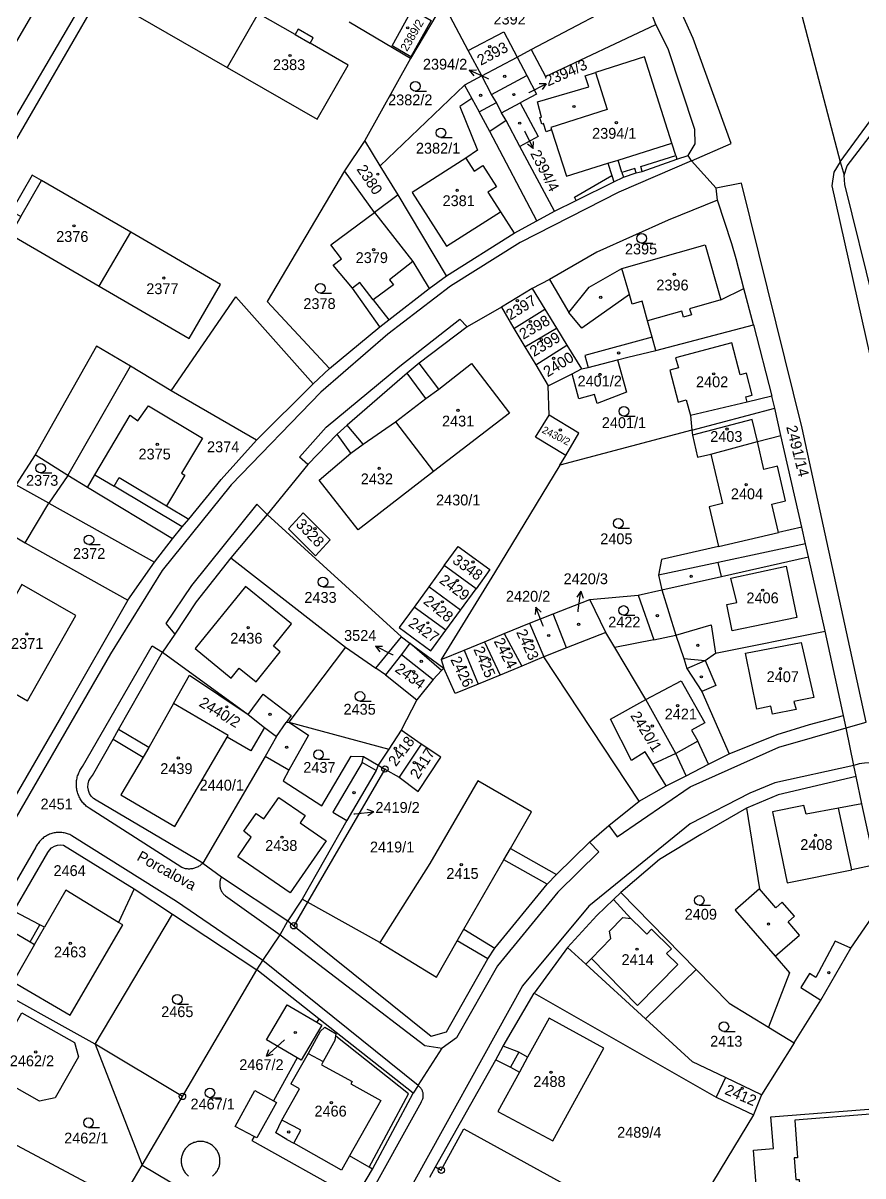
# Model space of a CAD drawing. Extents: x -784124 to -780570, y -980818 to -976926.
# Drawn here: x -782427 to -782295.1, y -978965.2 to -978784.2 of the extents above; entities that cross this region are included whole.
import ezdxf
from ezdxf.enums import TextEntityAlignment as Align

# ---------------------------------------------------------------- set-up
doc = ezdxf.new("R2010")
doc.units = 0
doc.header["$LTSCALE"] = 3.138375
doc.header["$MEASUREMENT"] = 0
for name, color, linetype in [('1008', 1, 'CONTINUOUS'), ('1029', 1, 'CONTINUOUS'), ('105', 1, 'CONTINUOUS'), ('18', 1, 'CONTINUOUS'), ('21800', 1, 'CONTINUOUS'), ('21900', 1, 'CONTINUOUS'), ('304', 1, 'CONTINUOUS'), ('402', 1, 'CONTINUOUS'), ('404', 1, 'CONTINUOUS')]:
    doc.layers.add(name, color=color, linetype=linetype)

# ---------------------------------------------------------------- blocks, each defined once
blk = doc.blocks.new('4_02$0')
at = {"layer": '404', "color": 255, "linetype": 'Continuous'}
blk.add_circle((-0.01, 0), 0.175, dxfattribs=at)
blk = doc.blocks.new('1029$1')
at = {"layer": '1029', "color": 6, "linetype": 'Continuous'}
for p, q in [((0, 3), (-0.5, 2)), ((0, 0), (0, 3)), ((0, 3), (0.5, 2))]:
    blk.add_line(p, q, dxfattribs=at)
blk = doc.blocks.new('3_04$3')
at = {"layer": '304', "color": 255, "linetype": 'Continuous'}
blk.add_line((0.01, 0), (1.76, 0), dxfattribs=at)
blk.add_circle((0.01, 0.75), 0.75, dxfattribs=at)
blk = doc.blocks.new('1_05$19')
at = {"layer": '105', "color": 3, "linetype": 'Continuous'}
for radius in [0.5, 0.0303]:
    blk.add_circle((0, 0), radius, dxfattribs=at)

msp = doc.modelspace()

# ---------------------------------------------------------------- linework, layer by layer
at = {"layer": '1029', "color": 255, "linetype": 'Continuous'}
for p, q in [((-782353.83, -978792.95), (-782354.17, -978792.8)), ((-782347.59, -978795.1), (-782347.51, -978795.06)), ((-782348.23, -978801.11), (-782348.19, -978801.18)), ((-782339.85, -978876.61), (-782339.81, -978876.36)), ((-782345.29, -978878.94), (-782345.38, -978878.7)), ((-782368.89, -978883.38), (-782368.95, -978883.34)), ((-782375.03, -978908.34), (-782374.9, -978908.33)), ((-782385.91, -978943.8), (-782386.54, -978944.37))]:
    msp.add_line(p, q, dxfattribs=at)
at = {"layer": '21800', "color": 255, "linetype": 'Continuous'}
for p, q in [((-782465.35, -978862.32), (-782416.34, -978778.85)), ((-782344.96, -978792.54), (-782327.66, -978784.38)), ((-782384.27, -978785.97), (-782381.9, -978787.33)), ((-782298.72, -978805.95), (-782283.07, -978784.62)), ((-782347.2, -978788.33), (-782344.96, -978792.54)), ((-782329.44, -978789.48), (-782337.11, -978791.92)), ((-782325.11, -978803.03), (-782329.44, -978789.48)), ((-782338.72, -978792.44), (-782337.11, -978791.92)), ((-782338.16, -978794.19), (-782338.72, -978792.44)), ((-782337.11, -978791.92), (-782335.26, -978797.74)), ((-782346.2, -978796.55), (-782338.16, -978794.19)), ((-782356.52, -978796.03), (-782355.37, -978798.13)), ((-782355.37, -978798.13), (-782352.65, -978796.64)), ((-782345.58, -978798.93), (-782346.2, -978796.55)), ((-782353.68, -978801.2), (-782355.37, -978798.13)), ((-782345.87, -978799.02), (-782345.58, -978798.93)), ((-782335.26, -978797.74), (-782344.12, -978800.57)), ((-782351.15, -978799.44), (-782353.68, -978801.2)), ((-782345.54, -978800.03), (-782345.87, -978799.02)), ((-782345.26, -978799.94), (-782345.54, -978800.03)), ((-782344.85, -978801.22), (-782345.26, -978799.94)), ((-782344.12, -978800.57), (-782344, -978800.95)), ((-782346.32, -978815.22), (-782353.68, -978801.2)), ((-782344, -978800.95), (-782344.85, -978801.22)), ((-782344, -978800.95), (-782341.66, -978808.2)), ((-782333.55, -978805.67), (-782325.11, -978803.03)), ((-782324.51, -978804.97), (-782325.11, -978803.03)), ((-782357.47, -978805.36), (-782356.16, -978807.4)), ((-782341.66, -978808.2), (-782335.17, -978806.17)), ((-782335.17, -978806.17), (-782333.55, -978805.67)), ((-782335.17, -978806.17), (-782334.56, -978808.11)), ((-782332.95, -978807.61), (-782333.55, -978805.67)), ((-782322.02, -978805.78), (-782333.45, -978810.72)), ((-782330.01, -978806.69), (-782324.51, -978804.97)), ((-782324.51, -978804.97), (-782324.32, -978805.54)), ((-782356.16, -978807.4), (-782354.79, -978806.55)), ((-782354.79, -978806.55), (-782352.63, -978809.9)), ((-782330.95, -978806.99), (-782332.95, -978807.61)), ((-782332.95, -978807.61), (-782332.71, -978808.37)), ((-782330.73, -978807.7), (-782330.95, -978806.99)), ((-782329.77, -978807.45), (-782330.01, -978806.69)), ((-782427.31, -978814.54), (-782424.06, -978808.88)), ((-782340.42, -978811.52), (-782334.56, -978808.11)), ((-782334.56, -978808.11), (-782334.25, -978809.11)), ((-782352.63, -978809.9), (-782354.02, -978810.72)), ((-782354.02, -978810.72), (-782352.04, -978813.81)), ((-782333.45, -978810.72), (-782348.94, -978818.64)), ((-782340.16, -978812.05), (-782340.42, -978811.52)), ((-782371.8, -978813.91), (-782365.78, -978821.6)), ((-782348.94, -978818.64), (-782359.85, -978825.49)), ((-782365.78, -978821.6), (-782369.45, -978824.5)), ((-782365.78, -978821.6), (-782363.21, -978825.84)), ((-782331.79, -978826.77), (-782332.95, -978822.69)), ((-782374.11, -978824.89), (-782375.26, -978825.78)), ((-782371.99, -978827.64), (-782374.11, -978824.89)), ((-782368.8, -978825.25), (-782371.99, -978827.64)), ((-782359.85, -978825.49), (-782369.68, -978833.01)), ((-782369.45, -978824.5), (-782368.8, -978825.25)), ((-782403.69, -978841.91), (-782393.57, -978827.15)), ((-782393.57, -978827.15), (-782381.41, -978840.79)), ((-782371.99, -978827.64), (-782369.57, -978830.78)), ((-782331.79, -978826.77), (-782339.23, -978832.06)), ((-782331.35, -978828.3), (-782331.79, -978826.77)), ((-782329.8, -978827.85), (-782331.35, -978828.3)), ((-782328.93, -978830.91), (-782329.8, -978827.85)), ((-782317.42, -978827.64), (-782322.34, -978829.04)), ((-782339.23, -978832.06), (-782341.27, -978829.6)), ((-782323.58, -978829.39), (-782328.93, -978830.91)), ((-782323.31, -978830.35), (-782323.58, -978829.39)), ((-782322.34, -978829.04), (-782322.06, -978829.99)), ((-782367.82, -978838.03), (-782358.39, -978830.66)), ((-782358.39, -978830.66), (-782357.25, -978831.86)), ((-782328.19, -978833.5), (-782328.93, -978830.91)), ((-782322.06, -978829.99), (-782323.31, -978830.35)), ((-782369.68, -978833.01), (-782380.2, -978842.1)), ((-782328.19, -978833.5), (-782338.78, -978836.34)), ((-782327.64, -978835.56), (-782328.19, -978833.5)), ((-782338.78, -978836.34), (-782338.27, -978838.23)), ((-782419.93, -978855.21), (-782410.09, -978838.06)), ((-782379.4, -978847.6), (-782367.82, -978838.03)), ((-782361.7, -978841.66), (-782364.81, -978837.58)), ((-782363.72, -978843.12), (-782366.69, -978839.15)), ((-782380.2, -978842.1), (-782394.31, -978856.67)), ((-782313.28, -978843.68), (-782322.22, -978845.79)), ((-782383.59, -978852.32), (-782379.4, -978847.6)), ((-782373.59, -978850.3), (-782376.11, -978847.29)), ((-782312.53, -978846.39), (-782321.88, -978848.87)), ((-782311.7, -978849.89), (-782312.53, -978846.39)), ((-782375.5, -978851.71), (-782377.67, -978848.72)), ((-782310.7, -978854.26), (-782311.7, -978849.89)), ((-782382.28, -978853.47), (-782383.59, -978852.32)), ((-782308.56, -978853.76), (-782310.7, -978854.26)), ((-782307.3, -978859.2), (-782308.56, -978853.76)), ((-782415.67, -978855.11), (-782412.65, -978856.88)), ((-782412.65, -978856.88), (-782411.86, -978855.54)), ((-782402.01, -978863.27), (-782412.65, -978856.88)), ((-782411.86, -978855.54), (-782404.45, -978859.95)), ((-782394.31, -978856.67), (-782405.1, -978870.13)), ((-782426.65, -978865.78), (-782422.93, -978859.55)), ((-782422.93, -978859.55), (-782406.34, -978868.84)), ((-782390.28, -978859.7), (-782400.54, -978872.46)), ((-782388.65, -978861.32), (-782390.28, -978859.7)), ((-782309.44, -978859.7), (-782307.3, -978859.2)), ((-782308.4, -978864.17), (-782309.44, -978859.7)), ((-782304.73, -978863.32), (-782308.4, -978864.17)), ((-782304.14, -978865.92), (-782317.83, -978868.85)), ((-782317.82, -978866.35), (-782308.4, -978864.17)), ((-782317.83, -978868.85), (-782327.22, -978870.86)), ((-782317.34, -978871.04), (-782317.83, -978868.85)), ((-782315.88, -978871.32), (-782307.17, -978869.46)), ((-782307.17, -978869.46), (-782305.51, -978877.49)), ((-782405.1, -978870.13), (-782413.25, -978883.23)), ((-782314.93, -978875.15), (-782315.88, -978871.32)), ((-782400.54, -978872.46), (-782404.56, -978878.44)), ((-782392.06, -978872.65), (-782399.96, -978882.39)), ((-782384.82, -978878.5), (-782392.06, -978872.65)), ((-782316.48, -978875.47), (-782314.93, -978875.15)), ((-782315.63, -978879.59), (-782316.48, -978875.47)), ((-782404.56, -978878.44), (-782403.15, -978880.1)), ((-782387.66, -978882.02), (-782384.82, -978878.5)), ((-782305.51, -978877.49), (-782315.63, -978879.59)), ((-782327.96, -978881), (-782324.51, -978880.28)), ((-782324.51, -978880.28), (-782318.94, -978878.66)), ((-782318.94, -978878.66), (-782318.26, -978883.09)), ((-782417.62, -978900.92), (-782406.67, -978881.97)), ((-782406.67, -978881.97), (-782405.05, -978882.95)), ((-782386.58, -978882.89), (-782387.66, -978882.02)), ((-782361.27, -978885.84), (-782366.23, -978881.51)), ((-782313.55, -978883.12), (-782304.84, -978881.44)), ((-782304.84, -978881.44), (-782302.86, -978890.08)), ((-782413.25, -978883.23), (-782432.7, -978916.89)), ((-782399.96, -978882.39), (-782394.27, -978887.01)), ((-782390.39, -978887.6), (-782386.58, -978882.89)), ((-782367.56, -978883.29), (-782362.58, -978887.24)), ((-782311.8, -978891.87), (-782313.55, -978883.12)), ((-782394.27, -978887.01), (-782393.03, -978885.47)), ((-782393.03, -978885.47), (-782390.39, -978887.6)), ((-782322.77, -978885.49), (-782319.91, -978884.27)), ((-782319.91, -978884.27), (-782318.2, -978888.16)), ((-782329.19, -978890.39), (-782323.68, -978887.46)), ((-782323.68, -978887.46), (-782319.97, -978894.06)), ((-782318.2, -978888.16), (-782320.43, -978889.14)), ((-782391.63, -978892.74), (-782389.26, -978889.56)), ((-782389.26, -978889.56), (-782384.86, -978892.91)), ((-782334.76, -978893.45), (-782329.19, -978890.39)), ((-782302.86, -978890.08), (-782305.97, -978890.7)), ((-782305.97, -978890.7), (-782305.6, -978891.97)), ((-782384.86, -978892.91), (-782385.66, -978894)), ((-782309.57, -978891.42), (-782311.8, -978891.87)), ((-782309.31, -978892.69), (-782309.57, -978891.42)), ((-782305.6, -978891.97), (-782309.31, -978892.69)), ((-782331.44, -978899.94), (-782334.76, -978893.45)), ((-782319.97, -978894.06), (-782322.02, -978895.21)), ((-782308.34, -978897.87), (-782297.77, -978894.83)), ((-782412.84, -978896.63), (-782408.12, -978899.41)), ((-782407.23, -978897.9), (-782411.97, -978895.11)), ((-782322.02, -978895.21), (-782321.05, -978896.94)), ((-782321.05, -978896.94), (-782324.5, -978898.87)), ((-782322.25, -978904.1), (-782308.34, -978897.87)), ((-782319.39, -978900.52), (-782321.05, -978896.94)), ((-782385.23, -978901.49), (-782388.98, -978899.34)), ((-782373.74, -978900.26), (-782378.33, -978908.09)), ((-782373.74, -978900.26), (-782373.5, -978899.34)), ((-782371.56, -978901.54), (-782373.74, -978900.26)), ((-782329.3, -978898.62), (-782331.44, -978899.94)), ((-782328.11, -978900.55), (-782329.3, -978898.62)), ((-782324.5, -978898.87), (-782328.11, -978900.55)), ((-782326.03, -978903.92), (-782328.11, -978900.55)), ((-782296.55, -978900.73), (-782308.98, -978903.48)), ((-782308.98, -978903.48), (-782312.87, -978905.06)), ((-782389.15, -978909.12), (-782386.81, -978905.74)), ((-782386.81, -978905.74), (-782382.66, -978908.61)), ((-782333.73, -978911.93), (-782322.25, -978904.1)), ((-782312.87, -978905.06), (-782322.27, -978909.92)), ((-782402.04, -978916.78), (-782416.59, -978907.44)), ((-782304.39, -978907.03), (-782309.3, -978908)), ((-782304.05, -978908.4), (-782304.39, -978907.03)), ((-782298.98, -978907.42), (-782304.05, -978908.4)), ((-782295.29, -978906.76), (-782298.98, -978907.42)), ((-782296.85, -978917.1), (-782298.98, -978907.42)), ((-782392.32, -978911.07), (-782390.36, -978908.28)), ((-782390.36, -978908.28), (-782389.15, -978909.12)), ((-782382.66, -978908.61), (-782383.44, -978909.74)), ((-782378.33, -978908.09), (-782376.15, -978909.37)), ((-782309.3, -978908), (-782307, -978919.15)), ((-782391.15, -978912.01), (-782392.32, -978911.07)), ((-782383.44, -978909.74), (-782379.38, -978912.55)), ((-782322.27, -978909.92), (-782338.14, -978922.84)), ((-782335.03, -978910.18), (-782333.73, -978911.93)), ((-782402.85, -978922.12), (-782419.32, -978911.76)), ((-782393.27, -978915.07), (-782391.15, -978912.01)), ((-782379.38, -978912.55), (-782385.06, -978920.76)), ((-782338.06, -978912.77), (-782336.6, -978914.3)), ((-782424.97, -978913.58), (-782436.32, -978933.18)), ((-782350.44, -978913.75), (-782343.23, -978917.88)), ((-782336.6, -978914.3), (-782343.03, -978920.61)), ((-782385.06, -978920.76), (-782393.27, -978915.07)), ((-782344.71, -978919.36), (-782351.47, -978915.53)), ((-782293.2, -978916.35), (-782296.85, -978917.1)), ((-782307, -978919.15), (-782296.85, -978917.1)), ((-782409.54, -978920.09), (-782411.97, -978925.38)), ((-782308.79, -978923.08), (-782311.35, -978920.13)), ((-782395.18, -978921.2), (-782386.58, -978927.32)), ((-782382.31, -978922.18), (-782383.15, -978921.71)), ((-782343.03, -978920.61), (-782352.48, -978932.19)), ((-782331.58, -978924.75), (-782334.28, -978921.77)), ((-782389.34, -978931.38), (-782402.85, -978922.12)), ((-782370.95, -978928.53), (-782382.31, -978922.18)), ((-782338.14, -978922.84), (-782348.58, -978935.35)), ((-782307.78, -978922.2), (-782308.79, -978923.08)), ((-782305.86, -978924.41), (-782307.78, -978922.2)), ((-782334.93, -978926.74), (-782332.82, -978924.59)), ((-782332.82, -978924.59), (-782331.58, -978924.75)), ((-782331.58, -978924.75), (-782329.78, -978926.51)), ((-782306.88, -978925.29), (-782305.86, -978924.41)), ((-782305.08, -978927.36), (-782306.88, -978925.29)), ((-782425.85, -978928.43), (-782424.31, -978925.75)), ((-782425.16, -978928.83), (-782423.62, -978926.15)), ((-782386.58, -978927.32), (-782363.89, -978944.72)), ((-782357.76, -978926.46), (-782352.91, -978929.4)), ((-782334.69, -978927.91), (-782334.93, -978926.74)), ((-782329.78, -978926.51), (-782329.07, -978927.21)), ((-782329.07, -978927.21), (-782328.32, -978926.45)), ((-782328.32, -978926.45), (-782325.19, -978929.52)), ((-782308.91, -978930.68), (-782305.08, -978927.36)), ((-782353.99, -978931.1), (-782358.8, -978928.27)), ((-782337.76, -978931.07), (-782334.69, -978927.91)), ((-782299.46, -978928.33), (-782302.52, -978934.03)), ((-782297.05, -978929.43), (-782299.46, -978928.33)), ((-782337.76, -978931.07), (-782338.61, -978931.95)), ((-782330.49, -978938.4), (-782337.76, -978931.07)), ((-782325.19, -978929.52), (-782325.94, -978930.28)), ((-782325.94, -978930.28), (-782324.2, -978932)), ((-782364.96, -978951.01), (-782389.34, -978931.38)), ((-782352.48, -978932.19), (-782358.95, -978943.51)), ((-782324.2, -978932), (-782330.49, -978938.4)), ((-782303.5, -978933.42), (-782304.87, -978935.6)), ((-782302.52, -978934.03), (-782303.5, -978933.42)), ((-782348.58, -978935.35), (-782398.72, -979025.93)), ((-782304.87, -978935.6), (-782301.73, -978937.57)), ((-782380.34, -978942.52), (-782379.58, -978941.82)), ((-782379.58, -978941.82), (-782377.82, -978942.85)), ((-782380.34, -978942.52), (-782382.22, -978945.97)), ((-782377.99, -978943.84), (-782377.89, -978943.23)), ((-782377.89, -978943.23), (-782377.82, -978942.85)), ((-782366.45, -978952.32), (-782377.89, -978943.23)), ((-782358.95, -978943.51), (-782361.16, -978945.13)), ((-782415.66, -978944.52), (-782408.28, -978963.48)), ((-782377.99, -978943.84), (-782379.85, -978947.22)), ((-782364.96, -978951.01), (-782361.16, -978945.13)), ((-782363.89, -978944.72), (-782361.16, -978945.13)), ((-782382.22, -978945.97), (-782384.92, -978950.75)), ((-782382.22, -978945.97), (-782379.85, -978947.22)), ((-782379.85, -978947.22), (-782380.14, -978947.75)), ((-782349.16, -978945.76), (-782350.46, -978948.13)), ((-782347.76, -978946.54), (-782349.06, -978948.9)), ((-782380.14, -978947.75), (-782375.29, -978950.35)), ((-782383.55, -978951.52), (-782384.92, -978950.75)), ((-782375.29, -978950.35), (-782375.49, -978950.7)), ((-782375.49, -978950.7), (-782370.8, -978953.34)), ((-782364.96, -978951.01), (-782365.74, -978952.17)), ((-782316.7, -978949.75), (-782318.15, -978952.81)), ((-782393.67, -978957.4), (-782390.58, -978951.78)), ((-782390.58, -978951.78), (-782387.64, -978953.4)), ((-782386.32, -978956.44), (-782383.55, -978951.52)), ((-782372.65, -978963.8), (-782366.45, -978952.32)), ((-782364.48, -978953.58), (-782390.46, -979000.55)), ((-782370.8, -978953.34), (-782375.7, -978962.03)), ((-782387.26, -978958.44), (-782386.32, -978956.44)), ((-782384.42, -978957.44), (-782386.32, -978956.44)), ((-782390.7, -978958.97), (-782393.67, -978957.4)), ((-782384.48, -978960.04), (-782383.34, -978958.01)), ((-782383.34, -978958.01), (-782384.42, -978957.44)), ((-782385.54, -978959.44), (-782387.26, -978958.44)), ((-782385.54, -978959.44), (-782384.48, -978960.04)), ((-782376.97, -978964.27), (-782384.48, -978960.04)), ((-782375.7, -978962.03), (-782376.97, -978964.27)), ((-782372.65, -978963.8), (-782375.7, -978962.03)), ((-782372.13, -978964.1), (-782372.65, -978963.8))]:
    msp.add_line(p, q, dxfattribs=at)
for points in [[(-782416.59, -978907.44), (-782416.743, -978907.334), (-782416.891, -978907.222), (-782417.034, -978907.105), (-782417.172, -978906.981), (-782417.305, -978906.851), (-782417.433, -978906.717), (-782417.554, -978906.577), (-782417.67, -978906.432), (-782417.78, -978906.282), (-782417.884, -978906.128), (-782417.981, -978905.97), (-782418.071, -978905.808), (-782418.155, -978905.643), (-782418.232, -978905.474), (-782418.301, -978905.302), (-782418.364, -978905.127), (-782418.419, -978904.95), (-782418.467, -978904.77), (-782418.507, -978904.589), (-782418.54, -978904.407), (-782418.565, -978904.223), (-782418.582, -978904.038), (-782418.592, -978903.853), (-782418.594, -978903.667), (-782418.589, -978903.482), (-782418.575, -978903.297), (-782418.555, -978903.112), (-782418.526, -978902.929), (-782418.49, -978902.747), (-782418.446, -978902.567), (-782418.395, -978902.388), (-782418.337, -978902.212), (-782418.271, -978902.039), (-782418.199, -978901.868), (-782418.119, -978901.7), (-782418.032, -978901.536), (-782417.939, -978901.376), (-782417.839, -978901.22), (-782417.733, -978901.068), (-782417.62, -978900.92)], [(-782419.32, -978911.76), (-782419.479, -978911.677), (-782419.642, -978911.601), (-782419.808, -978911.532), (-782419.977, -978911.471), (-782420.148, -978911.417), (-782420.322, -978911.37), (-782420.497, -978911.332), (-782420.674, -978911.301), (-782420.852, -978911.278), (-782421.031, -978911.263), (-782421.211, -978911.255), (-782421.39, -978911.256), (-782421.57, -978911.265), (-782421.749, -978911.281), (-782421.927, -978911.305), (-782422.103, -978911.337), (-782422.279, -978911.377), (-782422.452, -978911.425), (-782422.623, -978911.48), (-782422.791, -978911.542), (-782422.957, -978911.612), (-782423.119, -978911.689), (-782423.278, -978911.773), (-782423.432, -978911.865), (-782423.583, -978911.962), (-782423.729, -978912.067), (-782423.871, -978912.177), (-782424.007, -978912.294), (-782424.138, -978912.417), (-782424.264, -978912.545), (-782424.384, -978912.679), (-782424.498, -978912.818), (-782424.606, -978912.962), (-782424.707, -978913.11), (-782424.801, -978913.263), (-782424.889, -978913.42), (-782424.97, -978913.58)], [(-782398.76, -978916.09), (-782398.871, -978916.198), (-782398.987, -978916.3), (-782399.108, -978916.396), (-782399.234, -978916.486), (-782399.364, -978916.569), (-782399.499, -978916.645), (-782399.637, -978916.714), (-782399.778, -978916.776), (-782399.923, -978916.831), (-782400.07, -978916.878), (-782400.22, -978916.917), (-782400.371, -978916.949), (-782400.523, -978916.973), (-782400.677, -978916.989), (-782400.832, -978916.998), (-782400.986, -978916.998), (-782401.14, -978916.99), (-782401.294, -978916.975), (-782401.447, -978916.951), (-782401.598, -978916.92), (-782401.748, -978916.881), (-782401.895, -978916.834), (-782402.04, -978916.78)], [(-782395.79, -978918.2), (-782395.854, -978918.318), (-782395.91, -978918.439), (-782395.96, -978918.563), (-782396.002, -978918.69), (-782396.036, -978918.82), (-782396.064, -978918.951), (-782396.083, -978919.083), (-782396.095, -978919.216), (-782396.099, -978919.35), (-782396.096, -978919.484), (-782396.084, -978919.617), (-782396.065, -978919.75), (-782396.039, -978919.881), (-782396.005, -978920.01), (-782395.963, -978920.137), (-782395.914, -978920.262), (-782395.858, -978920.384), (-782395.795, -978920.502), (-782395.725, -978920.616), (-782395.649, -978920.726), (-782395.566, -978920.831), (-782395.478, -978920.932), (-782395.384, -978921.027), (-782395.284, -978921.116), (-782395.18, -978921.2)], [(-782364.48, -978953.58), (-782364.414, -978953.483), (-782364.354, -978953.383), (-782364.3, -978953.278), (-782364.254, -978953.17), (-782364.215, -978953.06), (-782364.183, -978952.947), (-782364.159, -978952.832), (-782364.142, -978952.716), (-782364.133, -978952.599), (-782364.132, -978952.482), (-782364.138, -978952.365), (-782364.152, -978952.249), (-782364.173, -978952.133), (-782364.202, -978952.02), (-782364.239, -978951.908), (-782364.283, -978951.799), (-782364.333, -978951.694), (-782364.391, -978951.591), (-782364.455, -978951.493), (-782364.525, -978951.399), (-782364.602, -978951.31), (-782364.684, -978951.227), (-782364.771, -978951.148), (-782364.863, -978951.076), (-782364.96, -978951.01)], [(-782397.233, -978965.232), (-782397.113, -978965.134), (-782396.999, -978965.031), (-782396.889, -978964.921), (-782396.786, -978964.807), (-782396.688, -978964.687), (-782396.597, -978964.562), (-782396.512, -978964.433), (-782396.433, -978964.3), (-782396.362, -978964.163), (-782396.297, -978964.023), (-782396.24, -978963.879), (-782396.19, -978963.733), (-782396.147, -978963.584), (-782396.112, -978963.434), (-782396.085, -978963.282), (-782396.066, -978963.129), (-782396.054, -978962.974), (-782396.05, -978962.82), (-782396.054, -978962.666), (-782396.066, -978962.511), (-782396.085, -978962.358), (-782396.112, -978962.206), (-782396.147, -978962.056), (-782396.19, -978961.907), (-782396.24, -978961.761), (-782396.297, -978961.617), (-782396.362, -978961.477), (-782396.433, -978961.34), (-782396.512, -978961.207), (-782396.597, -978961.078), (-782396.688, -978960.953), (-782396.786, -978960.833), (-782396.889, -978960.719), (-782396.999, -978960.609), (-782397.113, -978960.506), (-782397.233, -978960.408), (-782397.358, -978960.317), (-782397.487, -978960.232), (-782397.62, -978960.153), (-782397.757, -978960.082), (-782397.897, -978960.017), (-782398.041, -978959.96), (-782398.187, -978959.91), (-782398.336, -978959.867), (-782398.486, -978959.832), (-782398.638, -978959.805), (-782398.791, -978959.786), (-782398.946, -978959.774), (-782399.1, -978959.77), (-782399.1, -978959.77), (-782399.254, -978959.774), (-782399.409, -978959.786), (-782399.562, -978959.805), (-782399.714, -978959.832), (-782399.864, -978959.867), (-782400.013, -978959.91), (-782400.159, -978959.96), (-782400.303, -978960.017), (-782400.443, -978960.082), (-782400.58, -978960.153), (-782400.713, -978960.232), (-782400.842, -978960.317), (-782400.967, -978960.408), (-782401.087, -978960.506), (-782401.201, -978960.609), (-782401.311, -978960.719), (-782401.414, -978960.833), (-782401.512, -978960.953), (-782401.603, -978961.078), (-782401.688, -978961.207), (-782401.767, -978961.34), (-782401.838, -978961.477), (-782401.903, -978961.617), (-782401.96, -978961.761), (-782402.01, -978961.907), (-782402.053, -978962.056), (-782402.088, -978962.206), (-782402.115, -978962.358), (-782402.134, -978962.511), (-782402.146, -978962.666), (-782402.15, -978962.82), (-782402.146, -978962.974), (-782402.134, -978963.129), (-782402.115, -978963.282), (-782402.088, -978963.434), (-782402.053, -978963.584), (-782402.01, -978963.733), (-782401.96, -978963.879), (-782401.903, -978964.023), (-782401.838, -978964.163), (-782401.767, -978964.3), (-782401.688, -978964.433), (-782401.603, -978964.562), (-782401.512, -978964.687), (-782401.414, -978964.807), (-782401.311, -978964.921), (-782401.201, -978965.031), (-782401.087, -978965.134), (-782400.967, -978965.232)]]:
    msp.add_lwpolyline(points, dxfattribs=at)
at = {"layer": '21900', "color": 3, "linetype": 'Continuous'}
for p, q in [((-782390.05, -978782.65), (-782394.93, -978791.15)), ((-782361.03, -978781.09), (-782366.14, -978789.73)), ((-782304.98, -978781.97), (-782298.72, -978805.95)), ((-782408.97, -978783.09), (-782394.93, -978791.15)), ((-782366.14, -978789.73), (-782375.78, -978784.05)), ((-782357.07, -978788.47), (-782359.94, -978783.12)), ((-782357.07, -978788.47), (-782351.5, -978785.54)), ((-782351.5, -978785.54), (-782349.39, -978789.54)), ((-782366.14, -978789.73), (-782373.3, -978802.62)), ((-782354.97, -978792.45), (-782357.07, -978788.47)), ((-782354.97, -978792.45), (-782349.39, -978789.54)), ((-782349.39, -978789.54), (-782347.88, -978792.41)), ((-782354.97, -978792.45), (-782357.68, -978793.92)), ((-782353.41, -978795.36), (-782354.97, -978792.45)), ((-782353.41, -978795.36), (-782347.88, -978792.41)), ((-782347.88, -978792.41), (-782346.36, -978795.31)), ((-782357.68, -978793.92), (-782370.9, -978806.59)), ((-782346.36, -978795.31), (-782348.94, -978796.7)), ((-782351.84, -978798.26), (-782348.94, -978796.7)), ((-782373.3, -978802.62), (-782376.51, -978807.37)), ((-782370.9, -978806.59), (-782373.3, -978802.62)), ((-782343.52, -978813.72), (-782349, -978803.54)), ((-782322.02, -978805.78), (-782322.57, -978804.95)), ((-782318.16, -978810.09), (-782322.02, -978805.78)), ((-782298.72, -978805.95), (-782298.07, -978808.07)), ((-782371.8, -978813.91), (-782376.51, -978807.37)), ((-782368.08, -978811.13), (-782370.9, -978806.59)), ((-782368.08, -978811.13), (-782371.8, -978813.91)), ((-782360.47, -978823.84), (-782368.08, -978811.13)), ((-782317.93, -978811.96), (-782318.16, -978810.09)), ((-782415, -978825.47), (-782410.07, -978817.02)), ((-782360.47, -978823.84), (-782349.87, -978817.17)), ((-782347.06, -978825.87), (-782351.87, -978828.8)), ((-782344.34, -978824.44), (-782347.06, -978825.87)), ((-782347.06, -978825.87), (-782345.07, -978829.1)), ((-782312.32, -978831.54), (-782313.82, -978825.82)), ((-782351.87, -978828.8), (-782349.91, -978832.1)), ((-782349.91, -978832.1), (-782345.07, -978829.1)), ((-782345.07, -978829.1), (-782343.23, -978832.09)), ((-782312.32, -978831.54), (-782309.44, -978842.77)), ((-782378.88, -978838.43), (-782370.94, -978831.84)), ((-782349.91, -978832.1), (-782348.18, -978834.98)), ((-782348.18, -978834.98), (-782343.23, -978832.09)), ((-782343.23, -978832.09), (-782341.6, -978834.74)), ((-782348.18, -978834.98), (-782346.47, -978837.85)), ((-782346.47, -978837.85), (-782341.6, -978834.74)), ((-782341.6, -978834.74), (-782339.31, -978838.48)), ((-782346.47, -978837.85), (-782344.51, -978841.15)), ((-782340.75, -978839.22), (-782339.31, -978838.48)), ((-782333.63, -978837.02), (-782332.25, -978842.1)), ((-782344.51, -978841.15), (-782340.75, -978839.22)), ((-782339.74, -978843.19), (-782340.75, -978839.22)), ((-782344.4, -978845.72), (-782344.51, -978841.15)), ((-782308.96, -978844.65), (-782309.44, -978842.77)), ((-782321.97, -978848.09), (-782308.96, -978844.65)), ((-782307.99, -978848.9), (-782308.96, -978844.65)), ((-782368.5, -978846.76), (-782362.54, -978854.57)), ((-782321.97, -978848.09), (-782342.72, -978853.57)), ((-782425.05, -978851.98), (-782428.11, -978856.65)), ((-782419.93, -978855.21), (-782425.05, -978851.98)), ((-782342.72, -978853.57), (-782341.78, -978852.04)), ((-782416.83, -978857.08), (-782419.93, -978855.21)), ((-782403.5, -978865.16), (-782416.83, -978857.08)), ((-782388.65, -978861.32), (-782394.34, -978868.11)), ((-782388.65, -978861.32), (-782367.54, -978880.55)), ((-782394.34, -978868.11), (-782376.34, -978882.15)), ((-782360.84, -978869.35), (-782363.27, -978872.68)), ((-782355.86, -978872.99), (-782360.84, -978869.35)), ((-782301.04, -978879.63), (-782303.68, -978867.96)), ((-782363.27, -978872.68), (-782365.59, -978875.86)), ((-782358.31, -978876.35), (-782363.27, -978872.68)), ((-782358.31, -978876.35), (-782355.86, -978872.99)), ((-782330.42, -978873.98), (-782326.71, -978873.15)), ((-782343.75, -978876.94), (-782338, -978874.69)), ((-782338, -978874.69), (-782330.42, -978873.98)), ((-782335.49, -978879.87), (-782338, -978874.69)), ((-782360.61, -978879.5), (-782365.59, -978875.86)), ((-782360.61, -978879.5), (-782358.31, -978876.35)), ((-782351.43, -978880.02), (-782347.45, -978878.39)), ((-782347.45, -978878.39), (-782343.75, -978876.94)), ((-782347.45, -978878.39), (-782345.21, -978883.7)), ((-782341.64, -978882.29), (-782343.75, -978876.94)), ((-782354.53, -978881.3), (-782351.43, -978880.02)), ((-782351.43, -978880.02), (-782348.69, -978885.14)), ((-782335.49, -978879.87), (-782341.64, -978882.29)), ((-782334.09, -978882.2), (-782335.49, -978879.87)), ((-782298.17, -978892.88), (-782301.04, -978879.63)), ((-782376.34, -978882.15), (-782385.26, -978893.96)), ((-782376.34, -978882.15), (-782371.59, -978885.48)), ((-782371.59, -978885.48), (-782367.54, -978880.55)), ((-782367.54, -978880.55), (-782366.23, -978881.51)), ((-782366.23, -978881.51), (-782360.89, -978885.44)), ((-782357.72, -978882.61), (-782354.53, -978881.3)), ((-782354.53, -978881.3), (-782352.08, -978886.54)), ((-782405.05, -978882.95), (-782391.63, -978892.74)), ((-782361.34, -978884.1), (-782357.72, -978882.61)), ((-782357.72, -978882.61), (-782355.5, -978887.95)), ((-782345.21, -978883.7), (-782348.69, -978885.14)), ((-782341.64, -978882.29), (-782345.21, -978883.7)), ((-782330.27, -978906.33), (-782345.21, -978883.7)), ((-782370.08, -978886.52), (-782371.59, -978885.48)), ((-782361.34, -978884.1), (-782360.89, -978885.44)), ((-782348.69, -978885.14), (-782352.08, -978886.54)), ((-782370.08, -978886.52), (-782365.16, -978890.43)), ((-782352.08, -978886.54), (-782355.5, -978887.95)), ((-782365.16, -978890.43), (-782367.6, -978895.2)), ((-782391.63, -978892.74), (-782389.04, -978894.75)), ((-782297.77, -978894.83), (-782298.17, -978892.88)), ((-782389.04, -978894.75), (-782387.16, -978896.2)), ((-782385.26, -978893.96), (-782369.56, -978898.2)), ((-782296.55, -978900.73), (-782297.77, -978894.83)), ((-782367.6, -978895.2), (-782369.56, -978898.2)), ((-782364.48, -978897.41), (-782367.6, -978895.2)), ((-782369.56, -978898.2), (-782371.2, -978900.7)), ((-782364.48, -978897.41), (-782367.9, -978902.59)), ((-782371.2, -978900.7), (-782370.16, -978901.3)), ((-782370.16, -978901.3), (-782367.9, -978902.59)), ((-782296.18, -978902.49), (-782296.55, -978900.73)), ((-782398.76, -978916.09), (-782415.49, -978906.19)), ((-782428.42, -978923.59), (-782423.08, -978914.41)), ((-782333.13, -978920.66), (-782321.31, -978932.76)), ((-782415.66, -978944.52), (-782403.53, -978924.06)), ((-782403.53, -978924.06), (-782390.25, -978932.84)), ((-782385.4, -978925.15), (-782384.47, -978925.9)), ((-782341.49, -978929.31), (-782346.73, -978936.49)), ((-782401.94, -978952.7), (-782390.25, -978932.84)), ((-782380.54, -978940.5), (-782390.25, -978932.84)), ((-782321.31, -978932.76), (-782329.27, -978940.51)), ((-782351.6, -978944.81), (-782346.73, -978936.49)), ((-782380.54, -978940.5), (-782380.84, -978941.05)), ((-782309.93, -978941.84), (-782305.94, -978944.27)), ((-782401.94, -978952.7), (-782415.66, -978944.52)), ((-782352.77, -978946.96), (-782351.6, -978944.81)), ((-782305.94, -978944.27), (-782311.07, -978952.44)), ((-782362.23, -978963.78), (-782352.77, -978946.96)), ((-782408.28, -978963.48), (-782401.94, -978952.7)), ((-782311.07, -978952.44), (-782312.29, -978955.58)), ((-782411.73, -978969.34), (-782408.28, -978963.48)), ((-782363.11, -978965.38), (-782362.23, -978963.78))]:
    msp.add_line(p, q, dxfattribs=at)
for points in [[(-782494.99, -978898.21), (-782494.01, -978899.01), (-782493.49, -978899.31), (-782401.06, -978740.84), (-782398.84, -978737.04), (-782384.98, -978713.27)], [(-782322.02, -978805.78), (-782315.81, -978803.09), (-782321.77, -978786.57), (-782327.08, -978774.83), (-782333.38, -978764.38), (-782346.91, -978747.29), (-782369.86, -978725.16), (-782372.61, -978727.77)], [(-782349.39, -978789.54), (-782347.2, -978788.33), (-782329.66, -978779.03)], [(-782322.57, -978804.95), (-782321.46, -978803.13), (-782321.51, -978800.89), (-782325.68, -978788.19), (-782327.66, -978784.38), (-782329.66, -978779.03)], [(-782519.23, -978960.11), (-782512.09, -978949.09), (-782510.86, -978946.88), (-782504.25, -978935.38), (-782502.87, -978932.99), (-782478.45, -978889.35), (-782477.04, -978887.03), (-782470.5, -978875.85), (-782469.06, -978873.22), (-782463.4, -978863.59), (-782414.87, -978779.7), (-782408.97, -978783.09)], [(-782394.93, -978791.15), (-782380.79, -978799.25), (-782375.92, -978790.76), (-782381.9, -978787.33), (-782381.4, -978786.46), (-782383.77, -978785.1), (-782384.27, -978785.97), (-782390.05, -978782.65)], [(-782366.09, -978789.48), (-782369.02, -978787.75), (-782365.88, -978782.03), (-782362.92, -978783.74), (-782366.09, -978789.48)], [(-782298.07, -978808.07), (-782297.58, -978806.6), (-782282.27, -978786.59)], [(-782357.68, -978793.92), (-782356.52, -978796.03), (-782358.4, -978797.26), (-782355.61, -978804.12), (-782357.47, -978805.36), (-782365.9, -978810.77), (-782360.47, -978819.22), (-782352.04, -978813.81), (-782349.87, -978817.17)], [(-782351.84, -978798.26), (-782352.65, -978796.64), (-782353.41, -978795.36)], [(-782348.94, -978796.7), (-782346.09, -978801.98), (-782349, -978803.54)], [(-782349, -978803.54), (-782351.15, -978799.44), (-782351.84, -978798.26)], [(-782343.52, -978813.72), (-782340.16, -978812.05), (-782334.25, -978809.11), (-782332.71, -978808.37), (-782330.73, -978807.7), (-782329.77, -978807.45), (-782324.32, -978805.54), (-782322.57, -978804.95)], [(-782298.72, -978805.95), (-782299.69, -978807.6), (-782300, -978809.71), (-782288.68, -978860.37), (-782277.95, -978914), (-782275.26, -978917.07), (-782274.41, -978917.19)], [(-782376.51, -978807.37), (-782388.65, -978827.89), (-782378.88, -978838.43)], [(-782410.07, -978817.02), (-782424.06, -978808.88), (-782425.53, -978808.03), (-782428.78, -978813.69), (-782427.31, -978814.54), (-782428.94, -978817.36), (-782415, -978825.47)], [(-782297.77, -978894.83), (-782294.62, -978893.92), (-782304.69, -978847.76), (-782314.17, -978809.32), (-782318.16, -978810.09)], [(-782293.43, -978827.93), (-782297.98, -978809.49), (-782298.07, -978808.07)], [(-782317.93, -978811.96), (-782325.72, -978815.12), (-782336.9, -978820.12), (-782344.34, -978824.44)], [(-782313.82, -978825.82), (-782315.03, -978821.21), (-782315.68, -978818.81), (-782317.93, -978811.96)], [(-782370.94, -978831.84), (-782375.26, -978825.78), (-782378.26, -978822.16), (-782376.98, -978821.17), (-782378.64, -978819.01), (-782371.8, -978813.91)], [(-782349.87, -978817.17), (-782346.32, -978815.22), (-782343.52, -978813.72)], [(-782415, -978825.47), (-782400.9, -978833.7), (-782395.97, -978825.23), (-782410.07, -978817.02)], [(-782344.34, -978824.44), (-782341.27, -978829.6), (-782338.09, -978825.61), (-782332.95, -978822.69), (-782319.87, -978818.99), (-782317.42, -978827.64), (-782313.82, -978825.82)], [(-782370.94, -978831.84), (-782369.57, -978830.78), (-782363.21, -978825.84), (-782360.47, -978823.84)], [(-782351.87, -978828.8), (-782357.25, -978831.86), (-782364.81, -978837.58), (-782366.69, -978839.15), (-782376.11, -978847.29), (-782377.67, -978848.72), (-782382.28, -978853.47), (-782388.65, -978861.32)], [(-782333.63, -978837.02), (-782332.02, -978836.6), (-782327.64, -978835.56), (-782312.32, -978831.54)], [(-782390.31, -978849.64), (-782403.69, -978841.91), (-782410.09, -978838.06), (-782415.42, -978834.88), (-782425.05, -978851.98)], [(-782309.44, -978842.77), (-782313.28, -978843.68), (-782313.49, -978842.85), (-782312.52, -978842.6), (-782313.41, -978839.15), (-782314.39, -978839.4), (-782315.68, -978834.39), (-782324.55, -978836.74), (-782324.06, -978838.32), (-782325.42, -978838.67), (-782324.13, -978843.68), (-782322.86, -978843.35), (-782322.22, -978845.79), (-782321.97, -978848.09)], [(-782378.88, -978838.43), (-782381.41, -978840.79), (-782390.31, -978849.64)], [(-782368.5, -978846.76), (-782363.72, -978843.12), (-782361.7, -978841.66), (-782356.56, -978837.64), (-782350.59, -978845.44), (-782362.54, -978854.57)], [(-782339.31, -978838.48), (-782338.27, -978838.23), (-782333.63, -978837.02)], [(-782332.25, -978842.1), (-782336.85, -978843.89), (-782337.24, -978842.5), (-782339.74, -978843.19)], [(-782416.83, -978857.08), (-782415.67, -978855.11), (-782410.16, -978845.73), (-782408.92, -978846.61), (-782407.28, -978844.29), (-782398.8, -978849.34), (-782402.09, -978854.83), (-782401.57, -978855.14), (-782404.45, -978859.95), (-782400.94, -978862.04)], [(-782341.78, -978852.04), (-782346.52, -978849.17), (-782344.4, -978845.72)], [(-782341.78, -978852.04), (-782339.7, -978848.58), (-782344.4, -978845.72)], [(-782362.54, -978854.57), (-782374.36, -978863.73), (-782380.49, -978855.92), (-782375.5, -978851.71), (-782373.59, -978850.3), (-782368.5, -978846.76)], [(-782400.94, -978862.04), (-782395.86, -978855.82), (-782390.31, -978849.64)], [(-782321.97, -978848.09), (-782321.88, -978848.87), (-782321.08, -978852.32), (-782318.99, -978851.84)], [(-782318.99, -978851.84), (-782311.7, -978849.89), (-782307.99, -978848.9)], [(-782303.68, -978867.96), (-782304.14, -978865.92), (-782304.73, -978863.32), (-782307.99, -978848.9)], [(-782318.99, -978851.84), (-782317.18, -978859.62), (-782319.27, -978860.11), (-782317.82, -978866.35), (-782326.75, -978868.42), (-782327.22, -978870.86), (-782326.71, -978873.15)], [(-782342.72, -978853.57), (-782352.98, -978870.49), (-782361.34, -978884.1)], [(-782428.11, -978856.65), (-782431.98, -978862.6), (-782426.65, -978865.78), (-782410.51, -978874.77)], [(-782419.93, -978855.21), (-782422.93, -978859.55), (-782428.11, -978856.65)], [(-782403.5, -978865.16), (-782402.01, -978863.27), (-782400.94, -978862.04)], [(-782385.29, -978863.57), (-782383, -978861.06), (-782378.77, -978865.32), (-782381.05, -978867.83), (-782385.29, -978863.57)], [(-782410.51, -978874.77), (-782406.34, -978868.84), (-782403.5, -978865.16)], [(-782360.84, -978869.35), (-782358.66, -978866.36), (-782353.67, -978869.99), (-782355.86, -978872.99)], [(-782394.34, -978868.11), (-782399.8, -978875.03), (-782403.15, -978880.1), (-782405.05, -978882.95)], [(-782326.71, -978873.15), (-782317.34, -978871.04), (-782303.68, -978867.96)], [(-782426.24, -978890.6), (-782418.68, -978877.18), (-782427.13, -978872.31), (-782434.73, -978885.68), (-782426.24, -978890.6)], [(-782326.71, -978873.15), (-782324.51, -978880.28), (-782323.26, -978883.95)], [(-782410.51, -978874.77), (-782420.5, -978892.26), (-782435.11, -978917.44), (-782436.63, -978923.4), (-782439.79, -978929.26), (-782441.07, -978931.45), (-782447.85, -978942.85), (-782448.99, -978945.25), (-782471.72, -978984.2), (-782475.34, -978990.37), (-782476.63, -978992.56), (-782483.37, -979004.27), (-782484.56, -979006.42), (-782494.65, -979024.27), (-782496.62, -979026.05)], [(-782330.42, -978873.98), (-782327.96, -978881), (-782334.09, -978882.2)], [(-782365.59, -978875.86), (-782367.95, -978879.09), (-782362.97, -978882.73), (-782360.61, -978879.5)], [(-782323.26, -978883.95), (-782319.91, -978884.27), (-782318.26, -978883.09), (-782301.04, -978879.63)], [(-782366.23, -978881.51), (-782367.56, -978883.29), (-782370.08, -978886.52)], [(-782322.88, -978902.37), (-782324.5, -978898.87), (-782329.19, -978890.39), (-782334.09, -978882.2)], [(-782416.08, -978902.32), (-782412.84, -978896.63), (-782411.97, -978895.11), (-782405.05, -978882.95)], [(-782323.26, -978883.95), (-782322.77, -978885.49), (-782320.43, -978889.14), (-782316.13, -978898.92)], [(-782360.89, -978885.44), (-782361.27, -978885.84), (-782362.58, -978887.24), (-782365.16, -978890.43)], [(-782355.5, -978887.95), (-782359.15, -978889.46), (-782360.89, -978885.44)], [(-782403.33, -978890.98), (-782400.82, -978886.54), (-782391.63, -978892.74)], [(-782403.33, -978890.98), (-782407.23, -978897.9), (-782408.12, -978899.41), (-782411.61, -978905.35), (-782403.15, -978910.33), (-782394.9, -978896.3)], [(-782394.9, -978896.3), (-782394.75, -978896.04), (-782403.33, -978890.98)], [(-782316.13, -978898.92), (-782308.6, -978895.87), (-782303.52, -978894.3), (-782298.17, -978892.88)], [(-782389.04, -978894.75), (-782391.23, -978898.46), (-782394.9, -978896.3)], [(-782387.16, -978896.2), (-782385.66, -978894), (-782385.26, -978893.96)], [(-782385.26, -978893.96), (-782382.14, -978895.98), (-782385.23, -978901.49), (-782386.15, -978903.14), (-782380.05, -978907.08), (-782375.46, -978899.25), (-782373.5, -978899.34), (-782371.2, -978900.7)], [(-782387.16, -978896.2), (-782388.98, -978899.34), (-782398.76, -978916.09)], [(-782367.9, -978902.59), (-782364.95, -978904.84), (-782361.39, -978899.45), (-782364.48, -978897.41)], [(-782322.88, -978902.37), (-782319.39, -978900.52), (-782316.13, -978898.92)], [(-782288, -978903.89), (-782288.465, -978903.185), (-782289.01, -978902.54), (-782289.627, -978901.963), (-782290.308, -978901.464), (-782291.043, -978901.049), (-782291.587, -978900.811), (-782292.39, -978900.551), (-782293.219, -978900.388), (-782294.061, -978900.325), (-782294.905, -978900.361), (-782295.738, -978900.497), (-782296.55, -978900.73)], [(-782371.2, -978900.7), (-782371.56, -978901.54), (-782376.15, -978909.37), (-782383.15, -978921.71), (-782385.4, -978925.15)], [(-782370.16, -978901.3), (-782382.31, -978922.18), (-782384.47, -978925.9)], [(-782415.49, -978906.19), (-782415.9, -978905.913), (-782416.246, -978905.559), (-782416.513, -978905.142), (-782416.692, -978904.681), (-782416.71, -978904.609), (-782416.778, -978904.119), (-782416.745, -978903.625), (-782416.613, -978903.148), (-782416.389, -978902.707), (-782416.08, -978902.32)], [(-782370.95, -978928.53), (-782362.08, -978933.98), (-782358.8, -978928.27), (-782357.76, -978926.46), (-782351.47, -978915.53), (-782350.44, -978913.75), (-782347.14, -978908.01), (-782355.59, -978903.13), (-782363.09, -978916.14), (-782370.95, -978928.53)], [(-782330.27, -978906.33), (-782326.03, -978903.92), (-782322.88, -978902.37)], [(-782296.18, -978902.49), (-782308.42, -978905.36), (-782313.4, -978907.46)], [(-782292.08, -978922.22), (-782293.2, -978916.35), (-782295.29, -978906.76), (-782296.18, -978902.49)], [(-782384.47, -978925.9), (-782362.91, -978943.25), (-782360.48, -978942.55), (-782353.99, -978931.1), (-782352.91, -978929.4), (-782344.71, -978919.36), (-782343.23, -978917.88), (-782338.06, -978912.77), (-782335.03, -978910.18), (-782330.27, -978906.33)], [(-782313.4, -978907.46), (-782320.58, -978911.59), (-782327.07, -978915.49), (-782333.13, -978920.66)], [(-782313.4, -978907.46), (-782311.35, -978920.13), (-782315.18, -978923.45), (-782308.91, -978930.68), (-782306.63, -978933.31), (-782309.93, -978941.84)], [(-782423.08, -978914.41), (-782422.817, -978914.014), (-782422.477, -978913.681), (-782422.418, -978913.635), (-782422.008, -978913.394), (-782421.556, -978913.244), (-782421.083, -978913.192), (-782420.61, -978913.24)], [(-782420.61, -978913.24), (-782409.54, -978920.09), (-782403.53, -978924.06)], [(-782398.76, -978916.09), (-782395.79, -978918.2), (-782385.4, -978925.15)], [(-782429.94, -978926.04), (-782425.85, -978928.43), (-782425.16, -978928.83), (-782428.53, -978934.69), (-782419.59, -978939.92), (-782411.32, -978925.78), (-782411.97, -978925.38), (-782420.25, -978920.3), (-782423.62, -978926.15), (-782424.31, -978925.75), (-782428.42, -978923.59)], [(-782333.13, -978920.66), (-782334.28, -978921.77), (-782336.89, -978924.31), (-782341.49, -978929.31)], [(-782305.94, -978944.27), (-782301.73, -978937.57), (-782297.05, -978929.43), (-782292.08, -978922.22)], [(-782390.25, -978932.84), (-782389.34, -978931.38), (-782386.58, -978927.32), (-782385.4, -978925.15)], [(-782329.27, -978940.51), (-782338.61, -978931.95), (-782341.49, -978929.31)], [(-782321.31, -978932.76), (-782316.12, -978938.07), (-782309.93, -978941.84)], [(-782415.66, -978944.52), (-782433.97, -978934.33), (-782434.46, -978933.98)], [(-782346.73, -978936.49), (-782318.15, -978952.81), (-782312.29, -978955.58)], [(-782383.92, -978946.65), (-782388.75, -978943.81), (-782385.51, -978938.33), (-782380.84, -978941.05)], [(-782437.25, -978949.96), (-782435.44, -978946.66), (-782432.17, -978948.33), (-782427.13, -978939.58), (-782418.89, -978944.22), (-782418.28, -978946.46), (-782421.91, -978952.93), (-782424.37, -978953.44), (-782429.84, -978950.38), (-782431.43, -978953.22), (-782437.25, -978949.96)], [(-782380.84, -978941.05), (-782380.05, -978941.51), (-782383.29, -978947.02), (-782383.92, -978946.65)], [(-782374.77, -978968.6), (-782372.13, -978964.1), (-782365.74, -978952.17), (-782380.54, -978940.5)], [(-782352.77, -978946.96), (-782350.46, -978948.13), (-782349.06, -978948.9), (-782352.46, -978955.05), (-782343.8, -978959.69), (-782335.79, -978945.15), (-782344.37, -978940.41), (-782347.76, -978946.54), (-782349.16, -978945.76), (-782351.6, -978944.81)], [(-782311.07, -978952.44), (-782316.7, -978949.75), (-782321.9, -978947.27), (-782329.27, -978940.51)], [(-782383.92, -978946.65), (-782387.64, -978953.4), (-782387.19, -978953.65), (-782390.25, -978959.21), (-782390.7, -978958.97)], [(-782411.73, -978969.34), (-782417.03, -978966.22), (-782444.05, -978951.84), (-782444.57, -978951.54)], [(-782287.45, -978981.48), (-782310.63, -978983.26), (-782312.33, -978961.13), (-782309.18, -978960.89), (-782309.56, -978955.88), (-782289.54, -978954.34)], [(-782312.29, -978955.58), (-782322.91, -978973.11), (-782322.75, -978989.61)], [(-782305.41, -978962.32), (-782305.91, -978962.36), (-782305.64, -978965.77), (-782305.14, -978965.73), (-782304.14, -978978.09), (-782291.55, -978977.07), (-782292.06, -978970.78), (-782291.48, -978969.84), (-782291.78, -978967.57), (-782292.33, -978967.34), (-782292.53, -978964.88), (-782292.21, -978964.53), (-782292.3, -978961.97), (-782292.81, -978961.47), (-782293.29, -978955.45), (-782305.8, -978956.45), (-782305.41, -978962.32)], [(-782362.23, -978963.78), (-782361.31, -978964.28), (-782357.75, -978957.81), (-782338.46, -978968.4), (-782326.4, -978987.96), (-782327.6, -978990.15)], [(-782390.7, -978958.97), (-782391.07, -978959.64), (-782375.53, -978968.31), (-782374.77, -978968.6)], [(-782408.28, -978963.48), (-782381.63, -978979.34), (-782380.94, -978979.75)]]:
    msp.add_lwpolyline(points, dxfattribs=at)

# ---------------------------------------------------------------- block references
at = {"layer": '1029', "color": 0, "linetype": 'ByBlock'}
for p, rotation in [((-782354.17, -978792.8), 66), ((-782347.51, -978795.06), 297), ((-782348.19, -978801.18), 206), ((-782339.81, -978876.36), 351.9999999999999), ((-782345.38, -978878.7), 21), ((-782368.95, -978883.34), 64), ((-782374.9, -978908.33), 275.9999999999999), ((-782386.54, -978944.37), 132)]:
    msp.add_blockref('1029$1', p, dxfattribs=dict(at, rotation=rotation))
at = {"layer": '105', "color": 0, "linetype": 'ByBlock'}
for p in [(-782370.16, -978901.3), (-782384.47, -978925.9), (-782401.94, -978952.7), (-782361.31, -978964.28)]:
    msp.add_blockref('1_05$19', p, dxfattribs=at)
at = {"layer": '304', "color": 0, "linetype": 'ByBlock'}
for p in [(-782365.4, -978794.84), (-782361.38, -978802.15), (-782329.87, -978818.72), (-782380.3, -978826.56), (-782332.65, -978845.88), (-782424.21, -978854.81), (-782333.54, -978863.47), (-782416.63, -978866.06), (-782379.9, -978872.68), (-782332.71, -978877.14), (-782374.09, -978890.64), (-782380.6, -978899.77), (-782320.83, -978922.67), (-782402.75, -978938.2), (-782316.96, -978942.49), (-782397.64, -978952.9), (-782416.7, -978957.57)]:
    msp.add_blockref('3_04$3', p, dxfattribs=at)
at = {"layer": '402', "color": 0, "linetype": 'ByBlock'}
for p in [(-782355.13, -978795.51), (-782340.48, -978797.27), (-782336.28, -978827.23), (-782333.46, -978835.97), (-782322.08, -978871.05), (-782327.38, -978877.21), (-782321.04, -978881.86), (-782364.44, -978884.39), (-782320.48, -978886.82), (-782388.18, -978892.69), (-782385.56, -978897.87), (-782375, -978905.01), (-782309.94, -978925.64), (-782300.47, -978933.27), (-782385.25, -978958.28)]:
    msp.add_blockref('4_02$0', p, dxfattribs=at)
at = {"layer": '404', "color": 0, "linetype": 'ByBlock'}
for p in [(-782366.57, -978784.91), (-782353.7, -978787.86), (-782385.04, -978789.26), (-782351.35, -978792.54), (-782349.92, -978795.39), (-782348.99, -978799.89), (-782333.82, -978799.82), (-782371.27, -978807.89), (-782358.81, -978810.42), (-782418.96, -978816.01), (-782371.92, -978819.74), (-782404.86, -978824.21), (-782324.73, -978823.63), (-782349.36, -978827.77), (-782347.33, -978831.02), (-782345.59, -978833.88), (-782343.68, -978836.82), (-782336.39, -978839.34), (-782318.53, -978839.24), (-782358.68, -978844.99), (-782316.44, -978847.92), (-782342.61, -978848.05), (-782405.88, -978850.3), (-782371.06, -978854.07), (-782313.44, -978856.66), (-782381.14, -978863.57), (-782356.33, -978868.78), (-782358.78, -978871.7), (-782310.84, -978873.21), (-782361.13, -978875.04), (-782363.42, -978878.34), (-782339.74, -978878.59), (-782426.36, -978880.08), (-782391.61, -978879.09), (-782344.43, -978880.33), (-782350.72, -978882.42), (-782347.1, -978881.18), (-782353.73, -978884.1), (-782365.64, -978886), (-782357.5, -978885.3), (-782308.05, -978885.55), (-782324.21, -978891.33), (-782394.97, -978891.53), (-782328.19, -978894.55), (-782368.52, -978898.03), (-782402.59, -978899.56), (-782365.53, -978900.29), (-782386.32, -978912), (-782302.56, -978911.71), (-782358.16, -978916.3), (-782419.54, -978928.68), (-782330.57, -978929.58), (-782384.23, -978942.67), (-782424.97, -978945.72), (-782344.07, -978948.9), (-782314.08, -978951.44), (-782378.55, -978953.67)]:
    msp.add_blockref('4_02$0', p, dxfattribs=at)

# ---------------------------------------------------------------- texts
at = {"layer": '1008', "color": 255, "linetype": 'Continuous'}
msp.add_text('Porcalova', height=1.7, rotation=331, dxfattribs=at).set_placement((-782405.06, -978918.42), align=Align.BOTTOM_CENTER)
at = {"layer": '18', "color": 255, "linetype": 'Continuous'}
for s, p in [('2392', (-782353.12, -978784.9)), ('2383', (-782387.73, -978792.06)), ('2382/2', (-782369.66, -978797.59)), ('2394/1', (-782337.64, -978802.84)), ('2382/1', (-782365.29, -978805.18)), ('2381', (-782361.11, -978813.42)), ('2376', (-782421.76, -978819.04)), ('2395', (-782332.48, -978821)), ('2379', (-782374.75, -978822.36)), ('2377', (-782407.62, -978827.24)), ('2396', (-782327.55, -978826.66)), ('2378', (-782382.96, -978829.58)), ('2402', (-782321.33, -978841.86)), ('2431', (-782361.2, -978848.02)), ('2403', (-782319.1, -978850.44)), ('2375', (-782408.84, -978853.2)), ('2374', (-782398.08, -978852.06)), ('2373', (-782426.49, -978857.33)), ('2432', (-782373.95, -978857.1)), ('2430/1', (-782362.13, -978860.41)), ('2404', (-782315.86, -978859.45)), ('2405', (-782336.36, -978866.5)), ('2372', (-782419.12, -978868.81)), ('2420/3', (-782342.11, -978872.78)), ('2433', (-782382.8, -978875.71)), ('2406', (-782313.41, -978875.79)), ('2422', (-782335.11, -978879.58)), ('2436', (-782394.44, -978882.12)), ('2371', (-782428.84, -978882.94)), ('2407', (-782310.24, -978888.16)), ('2435', (-782376.66, -978893.27)), ('2421', (-782326.24, -978894.02)), ('2437', (-782382.97, -978902.4)), ('2439', (-782405.42, -978902.59)), ('2451', (-782424.22, -978908.15)), ('2419/2', (-782371.65, -978908.69)), ('2438', (-782388.96, -978914.66)), ('2419/1', (-782372.51, -978914.9)), ('2408', (-782304.96, -978914.52)), ('2464', (-782422.18, -978918.61)), ('2415', (-782360.51, -978919.05)), ('2409', (-782323.1, -978925.46)), ('2463', (-782422.1, -978931.38)), ('2414', (-782333.02, -978932.58)), ('2465', (-782405.28, -978940.76)), ('2413', (-782319.11, -978945.4)), ('2462/2', (-782429.04, -978948.48)), ('2488', (-782346.86, -978951.72)), ('2467/1', (-782400.68, -978955.26)), ('2466', (-782381.22, -978956.37)), ('2462/1', (-782420.51, -978960.6))]:
    msp.add_text(s, height=1.7, dxfattribs=at).set_placement(p, align=Align.BOTTOM_LEFT)
for s, height, rotation, p in [('2389/2', 1.31, 60, (-782366.34, -978788.91)), ('2393', 1.7, 28, (-782354.88, -978791.34)), ('2394/3', 1.7, 24, (-782344.37, -978794.6)), ('2380', 1.7, 304, (-782375.1, -978807.4)), ('2397', 1.7, 32, (-782350.21, -978831.31)), ('2398', 1.7, 30, (-782348.2, -978834.35)), ('2399', 1.7, 31, (-782346.51, -978837.05)), ('2400', 1.7, 32, (-782344.35, -978840.24)), ('2491/14', 1.7, 284, (-782307.67, -978847.7)), ('3328', 1.7, 314, (-782384.63, -978863.33)), ('3348', 1.7, 324, (-782360, -978869.24)), ('2429', 1.7, 323, (-782362.05, -978872.35)), ('2428', 1.7, 321, (-782364.57, -978875.58)), ('2427', 1.7, 326, (-782366.91, -978879.17)), ('2423', 1.7, 295, (-782350.05, -978880.03)), ('2425', 1.7, 293, (-782356.76, -978882.68)), ('2424', 1.7, 297, (-782353.57, -978881.46)), ('2426', 1.7, 296, (-782360.38, -978884.33)), ('2434', 1.7, 324, (-782369.02, -978886.3)), ('2418', 1.7, 53, (-782368.03, -978901.32)), ('2417', 1.7, 58, (-782364.48, -978903.28)), ('2412', 1.7, 337, (-782317.15, -978952.75))]:
    msp.add_text(s, height=height, rotation=rotation, dxfattribs=at).set_placement(p, align=Align.BOTTOM_LEFT)
for s, p in [('2394/2', (-782357.24, -978791.99)), ('2420/2', (-782344.21, -978875.53))]:
    msp.add_text(s, height=1.7, dxfattribs=at).set_placement(p, align=Align.BOTTOM_RIGHT)
msp.add_text('2394/4', height=1.7, rotation=297, dxfattribs=at).set_placement((-782345.87, -978803.85), align=Align.TOP_LEFT)
for s, p in [('2401/2', (-782336.45, -978841.74)), ('2401/1', (-782332.64, -978848.27)), ('3524', (-782374.04, -978881.68)), ('2440/1', (-782395.77, -978905.18)), ('2489/4', (-782330.23, -978959.7))]:
    msp.add_text(s, height=1.7, dxfattribs=at).set_placement(p, align=Align.BOTTOM_CENTER)
for s, height, rotation, p in [('2430/2', 1.139, 333, (-782343.69, -978849.78)), ('2440/2', 1.7, 329, (-782396.76, -978893.55)), ('2420/1', 1.7, 302, (-782330.29, -978896.12))]:
    msp.add_text(s, height=height, rotation=rotation, dxfattribs=at).set_placement(p, align=Align.BOTTOM_CENTER)
msp.add_text('2467/2', height=1.7, dxfattribs=at).set_placement((-782386.07, -978946.87), align=Align.TOP_RIGHT)

doc.saveas('drawing.dxf')
